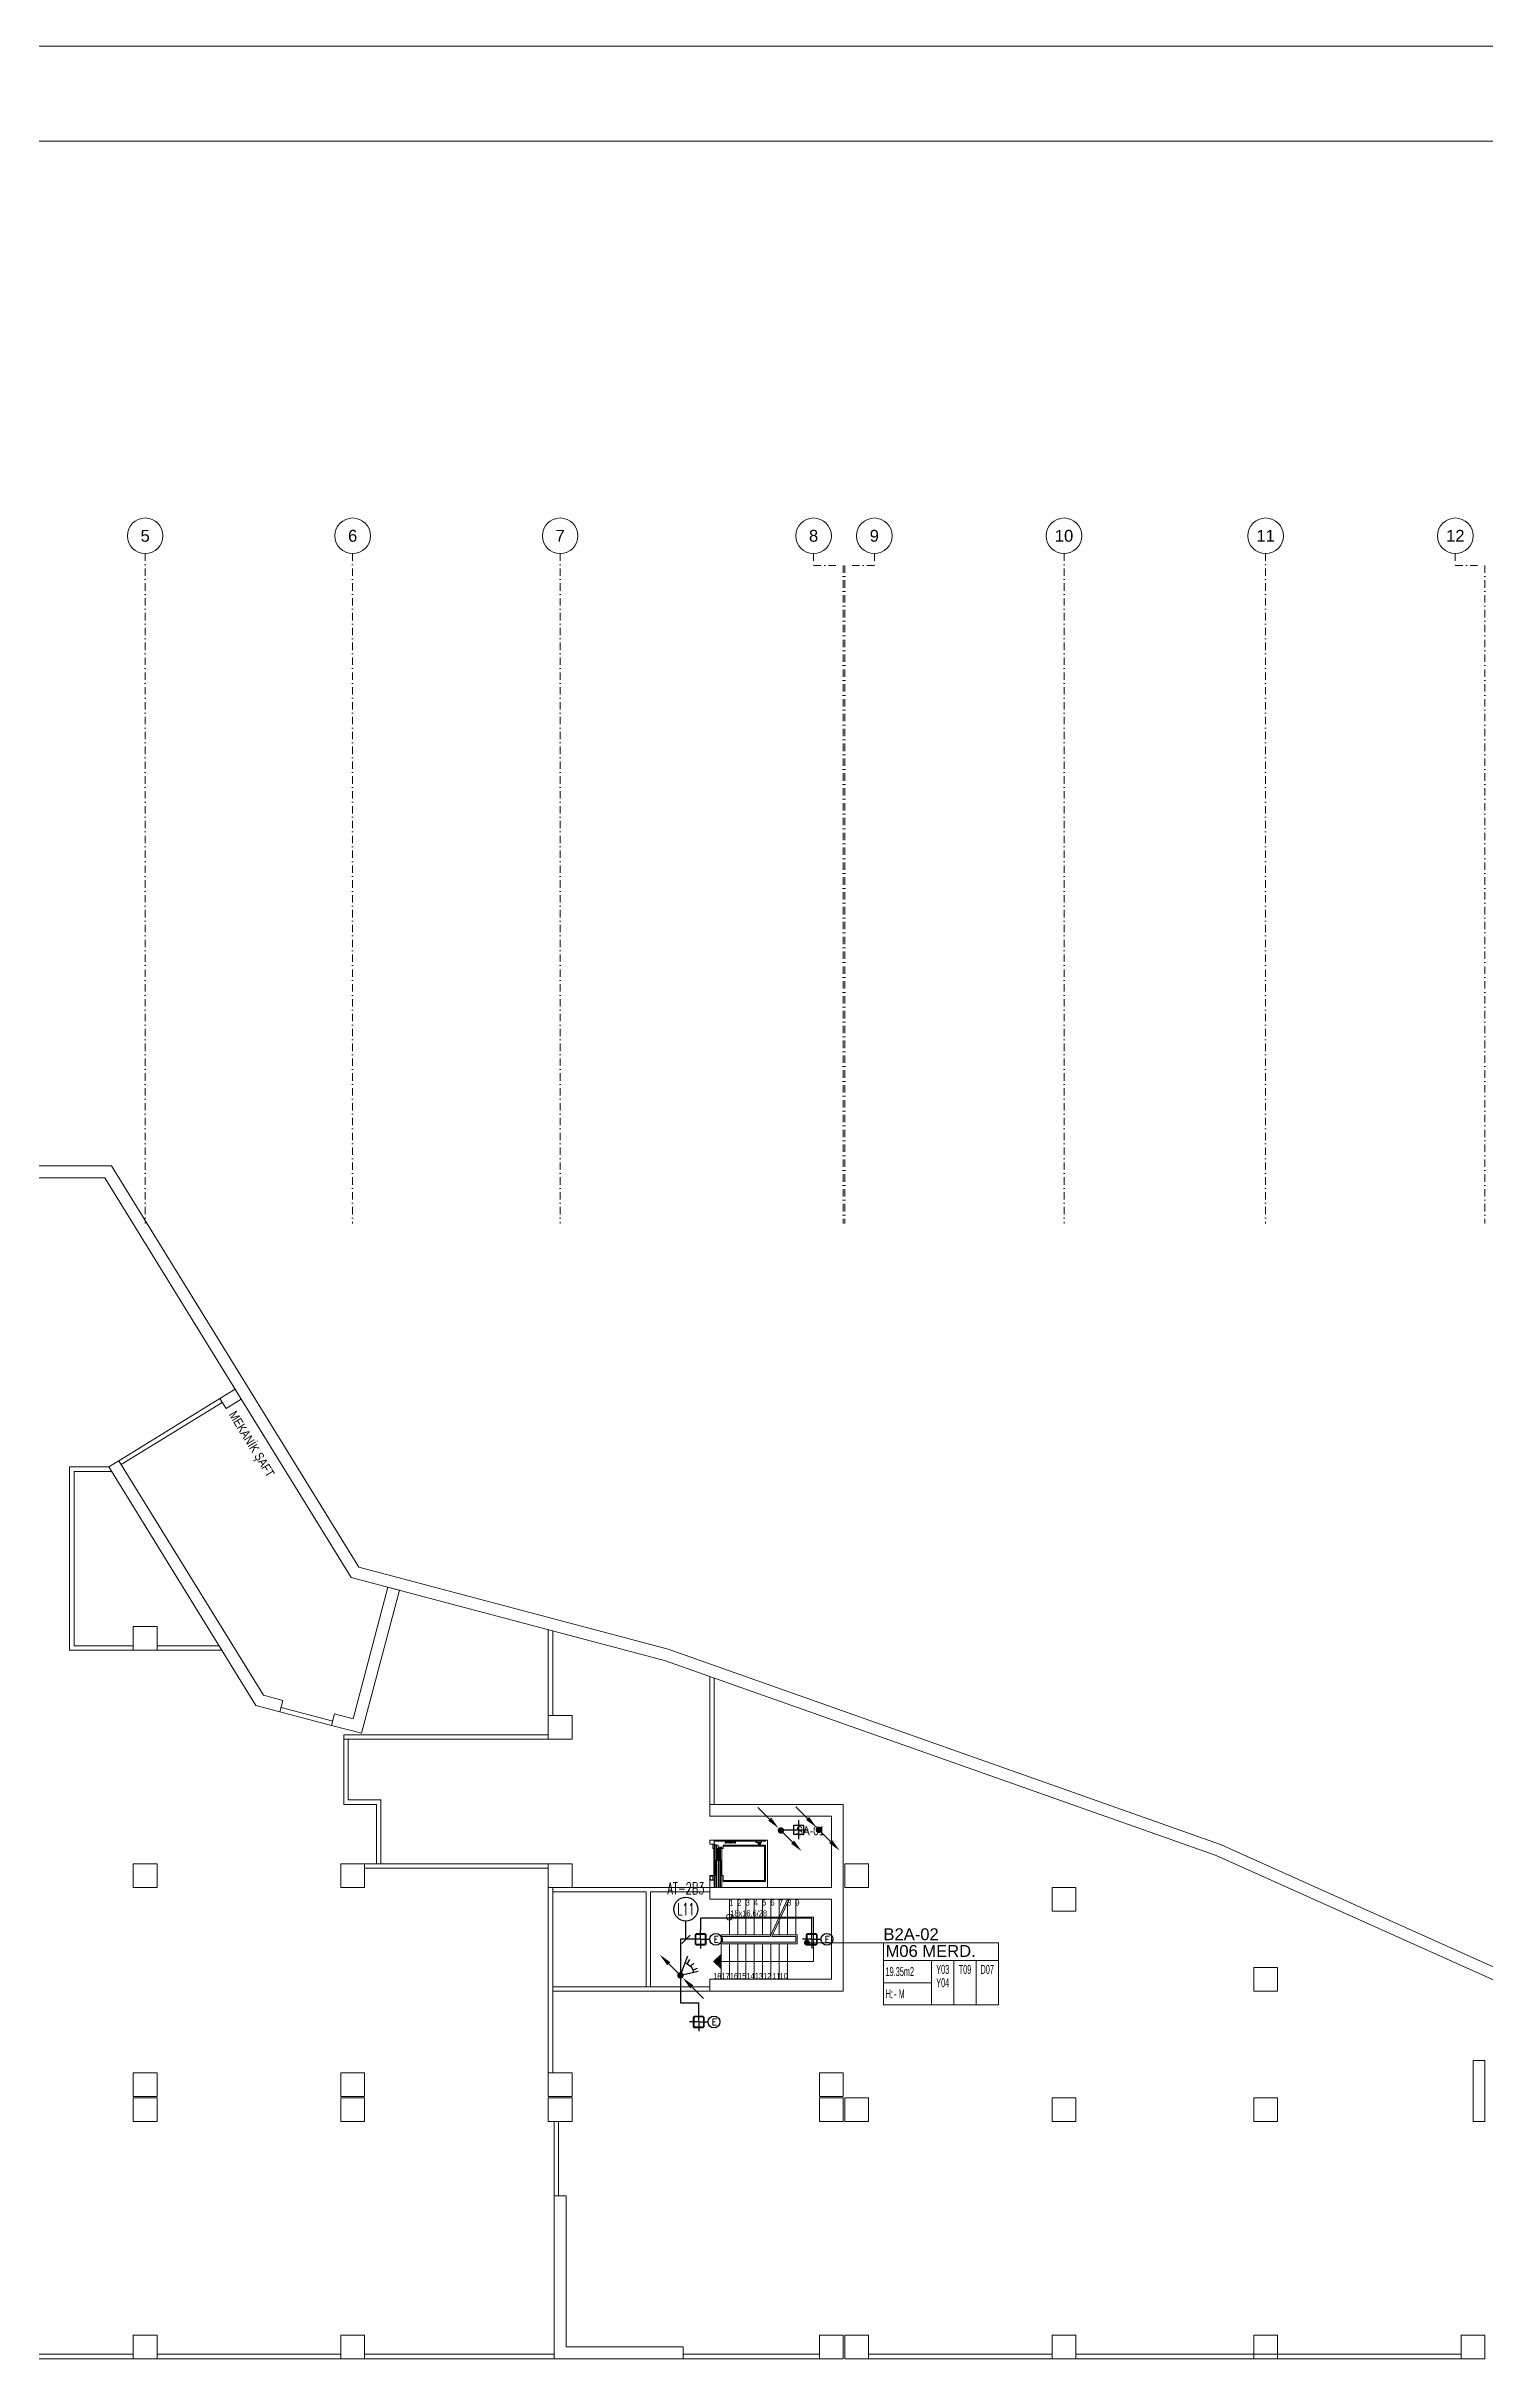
# Model space of a CAD drawing. Header units: metres. Extents: x -13316 to 152404, y -3899 to 30226.
# Drawn here: x 30986 to 35842, y 5110 to 12921 of the extents above; entities that cross this region are included whole.
import ezdxf
from ezdxf.enums import TextEntityAlignment as Align

# ---------------------------------------------------------------- set-up
doc = ezdxf.new("R2010")
doc.units = ezdxf.units.M
doc.header["$LTSCALE"] = 100
doc.header["$MEASUREMENT"] = 0
doc.linetypes.add('DASHDOT2', pattern=[0.5, 0.25, -0.125, 0, -0.125])
doc.layers.get('0').update_dxf_attribs({"color": 9, "lineweight": 9})
for name, color, linetype, lineweight in [('00', 9, 'Continuous', 9), ('01', 9, 'Continuous', 9), ('06D', 9, 'Continuous', 9), ('19', 9, 'Continuous', 9), ('21', 9, 'Continuous', 9), ('21_mahal200', 9, 'Continuous', 9), ('24', 9, 'DASHDOT2', 9), ('40', 9, 'Continuous', 9), ('40A', 9, 'Continuous', 9), ('E-1x58W ETANŞ FLUORESAN ARMATÜR (DİKEY MONTAJ)', 7, 'Continuous', 30), ('E-2x18(W) PL DOWNLIGHT ARMATÜR (SIVAÜSTÜ)', 7, 'Continuous', 30), ('E-ACİL AYDINLATMA KİTİ', 7, 'Continuous', 30), ('E-AŞAĞIDAN GELİP YUKARIYA GİDEN HAT', 7, 'Continuous', 30), ('E-DUVARA MONTE PIR (HAREKET SENSÖRÜ)', 7, 'Continuous', 30), ('E-KABLO', 7, 'Continuous', 30), ('E-LINYE', 7, 'Continuous', 30)]:
    doc.layers.add(name, color=color, linetype=linetype, lineweight=lineweight)
doc.styles.add('Arial', font='arial.ttf', dxfattribs={"height": 2.5})
doc.styles.add('E-YAZI', font='txttw.shx')
doc.styles.add('MuuM_TEXT-STANDART', font='ARIALN.TTF')
doc.dimstyles.new('MuuM_DIM200', dxfattribs={"dimscale": 20, "dimtxt": 2, "dimasz": 1, "dimexe": 1, "dimexo": 1, "dimgap": 1, "dimtad": 1, "dimdec": 1, "dimrnd": 0.5, "dimdsep": 46, "dimtxsty": 'MuuM_TEXT-STANDART', "dimblk": 'ARCHTICK', "dimcen": 0, "dimdle": 0.15, "dimclrd": 256, "dimclre": 256, "dimclrt": 256, "dimadec": 0, "dimazin": 0, "dimtfac": 5, "dimtdec": 1, "dimtix": 1, "dimtmove": 2, "dimatfit": 3, "dimldrblk": 'DOT', "dimfxl": 3, "dimfxlon": 1, "dimtolj": 1, "dimlwd": -1, "dimlwe": -1, "dimarcsym": 0})

# ---------------------------------------------------------------- blocks, each defined once
blk = doc.blocks.new('0_aks')
at = {"linetype": 'Continuous'}
blk.add_circle((0, 0), 3, dxfattribs=at)
at = {"style": 'Arial'}
blk.add_attdef('AKS', text='', height=2, dxfattribs=at).set_placement((0, 0), align=Align.MIDDLE_CENTER)
blk = doc.blocks.new('p-akslar_yeni')
at = {"layer": '24'}
for points in [[(9415, 2315.1), (9415, 55)], [(10115, 2315.1), (10115, 55)], [(10815, 2315.1), (10815, 55)], [(11670, 2315.1), (11670, 2275.1), (11770, 2275.1), (11770, 55)], [(11875, 2315.1), (11875, 2275.1), (11775, 2275.1), (11775, 55)], [(12515, 2315.1), (12515, 2315.1), (12515, 55)], [(13195, 2315.1), (13195, 55)], [(13835, 2315.1), (13835, 2275.1), (13935, 2275.1), (13935, 55)]]:
    blk.add_lwpolyline(points, dxfattribs=at)
at = {"layer": '21', "xscale": 20, "yscale": 20, "zscale": 20}
for p, values in [((9415, 2375.1), {'AKS': '5'}), ((10115, 2375.1), {'AKS': '6'}), ((10815, 2375.1), {'AKS': '7'}), ((11670, 2375.1), {'AKS': '8'}), ((11875, 2375.1), {'AKS': '9'}), ((12515, 2375.1), {'AKS': '10'}), ((13195, 2375.1), {'AKS': '11'}), ((13835, 2375.1), {'AKS': '12'})]:
    blk.add_blockref('0_aks', p, dxfattribs=at).add_auto_attribs(values)
blk = doc.blocks.new('100_AŞAĞIDAN GELİP YUKARIYA GİDEN HAT')
at = {"layer": 'E-AŞAĞIDAN GELİP YUKARIYA GİDEN HAT', "color": 3, "linetype": 'Continuous'}
for p, q in [((2.47, 2.47), (0, 0)), ((-2.39, -2.38), (-4.86, -4.85))]:
    blk.add_line(p, q, dxfattribs=at)
at = {"layer": 'E-AŞAĞIDAN GELİP YUKARIYA GİDEN HAT', "color": 4, "linetype": 'Continuous', "const_width": 0.675}
blk.add_lwpolyline([(0.34, 0, 1), (-0.34, 0, 1)], format="xyb", close=True, dxfattribs=at)
at = {"layer": 'E-AŞAĞIDAN GELİP YUKARIYA GİDEN HAT', "color": 3, "linetype": 'Continuous'}
for points in [[(2.15, 2.79), (2.79, 2.15), (4.38, 4.38)], [(-2.71, -2.06), (-2.07, -2.7), (-0.48, -0.47)]]:
    blk.add_solid(points, dxfattribs=at)
blk = doc.blocks.new('100_1x58W ETANŞ FLUORESAN ARMATÜR (DİKEY MONTAJ)')
at = {"layer": 'E-1x58W ETANŞ FLUORESAN ARMATÜR (DİKEY MONTAJ)', "color": 4}
for points in [[(-2, 0), (2, 0)], [(-1, -1), (1, -1), (1, 1), (-1, 1), (-1, -1)], [(0, 2), (0, 2), (0, -2)]]:
    blk.add_lwpolyline(points, dxfattribs=at)
blk = doc.blocks.new('100_DUVARA MONTE PIR (HAREKET SENSÖRÜ)')
at = {"layer": 'E-DUVARA MONTE PIR (HAREKET SENSÖRÜ)', "color": 4}
for p, q in [((2.72, 0.89), (0, 0)), ((0, 0), (2.23, -1.79)), ((3.64, 1.19), (2.72, 0.89)), ((3.8, 0.53), (2.83, 0.39)), ((2.23, -1.79), (3.45, -2.76)), ((3.31, -1.94), (2.47, -1.44)), ((3.75, -0.8), (2.8, -0.59))]:
    blk.add_line(p, q, dxfattribs=at)
blk.add_arc((0, 0), 2.86, 321.3229, 18.1202, dxfattribs=at)
blk = doc.blocks.new('100_2x18(W) PL DOWNLIGHT ARMATÜR (SIVAÜSTÜ)')
at = {"layer": 'E-2x18(W) PL DOWNLIGHT ARMATÜR (SIVAÜSTÜ)', "color": 4, "ltscale": 0.4}
for q in [(-25, 0), (-25, 0), (0, 25), (0, 25), (0, -25), (25, 0), (0, -25), (25, 0)]:
    blk.add_line((0, 0), q, dxfattribs=at)
at = {"layer": 'E-2x18(W) PL DOWNLIGHT ARMATÜR (SIVAÜSTÜ)', "color": 4}
for p, q in [((-12, 15), (-15, 12)), ((-15, 12), (-15, -12)), ((-11.4, 13.5), (-13.5, 11.4)), ((-13.5, 11.4), (-13.5, -11.4)), ((12, 15), (-12, 15)), ((11.4, 13.5), (-11.4, 13.5)), ((13.5, 11.4), (11.4, 13.5)), ((15, 12), (12, 15)), ((13.5, -11.4), (13.5, 11.4)), ((15, -12), (15, 12)), ((-15, -12), (-12, -15)), ((-13.5, -11.4), (-11.4, -13.5)), ((-12, -15), (12, -15)), ((-11.4, -13.5), (11.4, -13.5)), ((11.4, -13.5), (13.5, -11.4)), ((12, -15), (15, -12))]:
    blk.add_line(p, q, dxfattribs=at)
blk = doc.blocks.new('100_ACİL AYDINLATMA KİTİ')
at = {"layer": 'E-ACİL AYDINLATMA KİTİ', "color": 3}
blk.add_circle((0, 0), 1.25, dxfattribs=at)
at = {"layer": 'E-ACİL AYDINLATMA KİTİ', "color": 3, "style": 'E-YAZI'}
blk.add_text('E', height=1.34, dxfattribs=at).set_placement((-0.45, -0.69))
blk = doc.blocks.new('p-kolon_80x80')
blk.add_lwpolyline([(-40, -40), (40, -40), (40, 40), (-40, 40)], close=True)
blk = doc.blocks.new('2.Bod.Ara.Sitatik Elk.')
at = {"layer": '01'}
for points in [[(9032, -3217.5), (6612.7, -2131.8), (4752.4, -1474.9), (3694.6, -1194.2), (2863.6, 154.4), (1981.2, 154.4)], [(1968.9, 194.4), (2885.9, 194.4), (3720.3, -1159.7), (4764.2, -1436.6), (6627.6, -2094.7), (9049.1, -3181.3)], [(3252.2, -590.6), (3303.3, -559.2), (3324.2, -593.2), (3273.2, -624.7), (3252.2, -590.6)], [(3454.7, -1647.6), (3373.6, -1626.4), (2877.6, -821.5), (2911.6, -800.5), (2911.6, -800.5), (3399.2, -1591.8), (3464.9, -1609)], [(3639.1, -1654.5), (3701.4, -1670.8), (3819, -1227.3), (3857.7, -1237.5), (3729.8, -1719.6), (3628.8, -1693.2)], [(3454.7, -1647.6), (3464.9, -1609)], [(3628.8, -1693.2), (3639.1, -1654.5)]]:
    blk.add_lwpolyline(points, dxfattribs=at)
for points in [[(4905, -1960), (5355, -1960), (5355, -2240), (5355, -2240), (5355, -2590), (4905, -2590), (4905, -2550), (5315, -2550), (5315, -2280), (4905, -2280), (4905, -2240), (5315, -2240), (5315, -2000), (4905, -2000), (4905, -1960)], [(7520, -3030), (7480, -3030), (7480, -2824), (7520, -2824)], [(4815, -3790), (4420, -3790), (4420, -3280), (4380, -3280), (4380, -3830), (4815, -3830)]]:
    blk.add_lwpolyline(points, close=True, dxfattribs=at)
for p in [(3000, -1400), (4400, -1700), (3000, -2200), (3700, -2200), (4400, -2200), (5400, -2200), (6100, -2280), (6780, -2550), (3000, -2905), (3700, -2905), (4400, -2905), (5315, -2905), (3000, -2990), (3700, -2990), (4400, -2990), (5315, -2990), (5400, -2990), (6100, -2990), (6780, -2990), (3000, -3790), (3700, -3790), (5315, -3790), (5400, -3790), (6100, -3790), (6780, -3790), (7480, -3790)]:
    blk.add_blockref('p-kolon_80x80', p, dxfattribs=at)
blk = doc.blocks.new('Elevator_1')
for p, q in [((-730, 1740), (-730, 305)), ((500, 1740), (-730, 1740)), ((-695, 1705), (-695, 305)), ((465, 1705), (-695, 1705)), ((465, 305), (465, 1705)), ((500, 305), (500, 1740)), ((-730, 305), (-610, 305)), ((-610, 305), (-610, 170)), ((500, 305), (300, 305)), ((300, 305), (300, 270)), ((300, 0), (-610, 0))]:
    blk.add_line(p, q)
for points in [[(-610, 40), (-610, -35), (-760, -35), (-760, 40)], [(700, 90), (700, 140), (-730, 140), (-730, 90)], [(700, 40), (700, 90), (-730, 90), (-730, 40)], [(700, 220), (700, 270), (-655, 270), (-655, 220)], [(700, 170), (700, 220), (-655, 220), (-655, 170)], [(-210, 170), (-210, 215), (-610, 215), (-610, 170)], [(-210, 95), (-210, 140), (-610, 140), (-610, 95)], [(300, 220), (300, 265), (-210, 265), (-210, 220)], [(300, 45), (300, 90), (-210, 90), (-210, 45)], [(300, 40), (300, -35), (450, -35), (450, 40)]]:
    blk.add_lwpolyline(points, close=True)
for points in [[(-610, 200), (-210, 200)], [(-610, 185), (-210, 185)], [(-610, 125), (-210, 125)], [(-610, 110), (-210, 110)], [(-210, 250), (300, 250)], [(-210, 235), (300, 235)], [(-210, 75), (300, 75)], [(-210, 60), (300, 60)]]:
    blk.add_lwpolyline(points)
blk = doc.blocks.new('p-asansör_kone')
for p, q in [((190, 143.7), (190, 144.8)), ((190, 143.7), (190, 133.7)), ((190, 132.4), (190, 133.7)), ((190, 132.2), (190, 132.4)), ((190.1, 132.2), (190, 132.2)), ((190.1, 132), (190, 132)), ((190, 132), (190, 130.2)), ((190, 131.7), (190, 131.6)), ((190.1, 143.7), (190.1, 144.8)), ((190.1, 143.7), (190.1, 133.7)), ((190.1, 133.9), (190.3, 133.9)), ((190.1, 132.4), (190.1, 133.7)), ((190.2, 132.1), (190.1, 132.2)), ((190.1, 132), (190.1, 130.2)), ((190.1, 131.9), (190.2, 131.9)), ((190.2, 131.4), (190.1, 131.4)), ((190.2, 145), (198.9, 145)), ((190.2, 144.8), (198.9, 144.8)), ((190.3, 132.2), (190.2, 132.3)), ((190.2, 130.4), (190.2, 132.1)), ((190.2, 132), (190.2, 132)), ((190.2, 132), (190.2, 130.2)), ((190.2, 131.9), (190.2, 131.4)), ((190.2, 130.4), (190.3, 130.4)), ((190.2, 130.1), (190.5, 130.1)), ((190.2, 130), (190.5, 130)), ((190.3, 133.9), (190.3, 132.6)), ((190.3, 132.1), (190.3, 130.4)), ((190.3, 132), (190.4, 132)), ((190.3, 130.4), (190.3, 130.2)), ((190.4, 144.5), (190.6, 144.7)), ((190.4, 144.5), (190.4, 130.5)), ((190.4, 132.5), (190.4, 132.5)), ((190.4, 132.4), (190.4, 132.4)), ((190.5, 130.4), (190.4, 130.5)), ((190.5, 131.5), (199.4, 131.5)), ((190.5, 130.2), (190.5, 131.5)), ((190.5, 130), (190.5, 130.2)), ((190.5, 130.1), (190.5, 130.2)), ((200.7, 130.2), (190.5, 130.2)), ((190.5, 130.1), (190.5, 130)), ((190.5, 130.1), (190.5, 130.1)), ((200.8, 130), (190.5, 130)), ((190.5, 130), (190.5, 130)), ((198.5, 144.7), (190.6, 144.7)), ((198.5, 144.7), (198.9, 144.4)), ((198.9, 144.8), (198.9, 143)), ((198.9, 144.4), (198.9, 142.8)), ((198.9, 143), (199.1, 143)), ((198.9, 143), (198.9, 142.9)), ((198.9, 142.9), (199.1, 142.9)), ((198.9, 142.8), (199.3, 142.8)), ((199.1, 144.8), (199.1, 143)), ((199.1, 144.6), (199.1, 143.1)), ((199.2, 143.1), (199.1, 143.1)), ((199.1, 142.9), (199.1, 143.1)), ((199.1, 143), (199.1, 142.9)), ((199.2, 144.6), (199.2, 143.1)), ((199.2, 142.8), (199.3, 142.8)), ((200.8, 144.8), (199.3, 144.8)), ((200.8, 144.7), (199.3, 144.7)), ((199.3, 144.7), (199.3, 144.7)), ((199.3, 144.7), (199.3, 144.6)), ((199.3, 144.7), (199.3, 144.7)), ((199.3, 144.7), (200.8, 144.7)), ((199.3, 144.6), (200.8, 144.6)), ((199.3, 143.8), (199.3, 144.6)), ((199.3, 144.3), (199.5, 144.5)), ((199.3, 142.8), (199.3, 144.3)), ((199.3, 144.1), (199.3, 144.3)), ((199.3, 144.1), (199.3, 144.3)), ((199.3, 143.8), (199.3, 143.8)), ((199.4, 144.6), (199.4, 144.3)), ((199.4, 131.5), (200.7, 130.2)), ((200.4, 144.5), (199.5, 144.5)), ((199.5, 143.9), (200.8, 143.9)), ((199.5, 131.6), (199.5, 143.9)), ((200.8, 130.3), (199.5, 131.6)), ((200.4, 144.5), (200.6, 144.3)), ((200.5, 144.4), (200.5, 144.4)), ((200.8, 144.4), (200.6, 144.4)), ((200.6, 143.9), (200.6, 144.3)), ((200.8, 144.7), (200.8, 144.7)), ((200.8, 144.6), (200.8, 144.7)), ((200.8, 144.7), (200.8, 144.7)), ((200.9, 144.6), (200.8, 144.6)), ((200.8, 144.6), (200.8, 143.9)), ((200.8, 143.9), (201, 143.9)), ((200.8, 130.3), (200.8, 143.9)), ((200.9, 143.9), (200.9, 144.6)), ((200.9, 144.6), (200.9, 144.6)), ((200.9, 144.6), (200.9, 144.6)), ((200.9, 144.6), (200.9, 143.9)), ((200.9, 144.6), (200.9, 144.6)), ((200.9, 143.9), (201, 143.9)), ((200.9, 143.9), (200.9, 143.9)), ((200.9, 130.2), (200.9, 130.2)), ((200.9, 130.2), (200.9, 130.2)), ((201, 143.9), (201, 144.6)), ((201, 143.9), (201, 130.2)), ((201, 143.9), (201, 143.9)), ((201.5, 143.3), (201.5, 144.2)), ((201.5, 142.5), (201.5, 143.3)), ((13, 14), (185.5, 14)), ((13, 10), (13, 14)), ((185.5, 10.5), (13, 10.5)), ((185.5, 10), (13, 10)), ((31.9, 19.7), (29.5, 19.7)), ((32.1, 20.3), (30, 21.5)), ((32.5, 20.7), (31.3, 22.9)), ((33.2, 20.9), (33.2, 23.4)), ((33.8, 20.7), (35, 22.9)), ((34.2, 20.3), (36.3, 21.5)), ((34.4, 19.7), (36.8, 19.7)), ((114, 14), (114, 20.8)), ((114, 20.8), (116.5, 20.8)), ((116.5, 14), (114, 14)), ((116.5, 14), (116.5, 20.8)), ((116.5, 19.3), (146.5, 19.3)), ((116.5, 16.8), (146.5, 16.8)), ((129, 20.8), (128.5, 18)), ((129, 20.8), (134, 20.8)), ((134, 20.8), (134.5, 18)), ((146.5, 14), (146.5, 20.8)), ((146.5, 20.8), (149, 20.8)), ((149, 14), (146.5, 14)), ((149, 14), (149, 20.8)), ((185.5, 10), (185.5, 14))]:
    blk.add_line(p, q)
at = {"flags": 128}
for points in [[(190, 131.7), (190, 131.7), (190, 131.7)], [(190, 131.6), (190, 131.6), (190, 131.6)]]:
    blk.add_lwpolyline(points, dxfattribs=at)
blk.add_lwpolyline([(45.4, 14), (26.4, 14), (26.4, 18), (45.4, 18)], close=True)
blk.add_lwpolyline([(27.8, 18), (27.8, 19.7, -1), (38.5, 19.7), (38.5, 18)], format="xyb")
blk.add_lwpolyline([(134.5, 18), (128.5, 18), (128.5, 14), (134.5, 14), (134.5, 18)])
for centre, radius in [((191.7, 131.1), 0.289), ((191.7, 131.1), 0.287), ((191.7, 131.1), 0.06), ((191.7, 131.1), 0.06), ((196.8, 131.1), 0.289), ((196.8, 131.1), 0.287), ((196.8, 131.1), 0.06), ((196.8, 131.1), 0.06), ((199.8, 143.1), 0.289), ((199.8, 143.1), 0.287), ((199.8, 134.2), 0.289), ((199.8, 134.2), 0.287), ((199.8, 143.1), 0.06), ((199.8, 134.2), 0.06), ((199.8, 134.2), 0.06), ((42.7, 16), 1)]:
    blk.add_circle(centre, radius)
for centre, radius, start, end in [((190.2, 144.8), 0.23, 90, 180), ((190.2, 132.4), 0.23, 180, 225), ((190.2, 130.2), 0.18, 180, 270), ((190.2, 144.8), 0.08, 90, 180), ((190.4, 132.6), 0.23, 180, 270), ((190.2, 132.4), 0.08, 180, 225), ((190.2, 130.2), 0.08, 180.00001, 270), ((190.1, 132.1), 0.08, 0, 45), ((190.2, 131.9), 0.01, 0, 130.07843), ((190.2, 131.4), 0.01, 229.92157, 0), ((190.4, 130.2), 0.18, 180, 204.8792), ((190.4, 132.6), 0.08, 180, 270), ((190.1, 132.1), 0.23, 0, 45), ((190.8, 130.7), 0.45, 207.26602, 243.61218), ((190.8, 130.7), 0.463, 210.1327, 244.37796), ((190.8, 130.7), 0.445, 205.97436, 243.2887), ((190.4, 130.2), 0.08, 180, 270), ((198.9, 144.8), 0.23, 0, 90), ((198.9, 144.8), 0.08, 0, 90), ((199.3, 144.6), 0.18, 90, 180), ((199.2, 142.9), 0.08, 180, 269.99999), ((199.3, 144.6), 0.08, 90, 179.99999), ((199.5, 144.6), 0.18, 153.61219, 180), ((200.8, 144.6), 0.18, 360, 90), ((200.8, 144.6), 0.08, 360, 89.99999), ((200.8, 144.6), 0.08, 360, 90), ((200.8, 130.2), 0.08, 270, 0), ((200.8, 130.2), 0.18, 270, 360)]:
    blk.add_arc(centre, radius, start, end)
for points in [[(200.5, 144.4), (200.5, 144.4)], [(200.6, 144.4), (200.6, 144.3)], [(200.8, 130.1), (200.8, 130)], [(200.9, 130.2), (201, 130.2)], [(201, 144.4), (201.5, 144.2)], [(201.5, 142.5), (201, 142.2)]]:
    blk.add_open_spline(points, degree=1)
for points, knots in [([(200.6, 144.4), (200.6, 144.4), (200.6, 144.4), (200.6, 144.4), (200.6, 144.4)], [0, 0, 0, 0, 0.4615595, 1, 1, 1, 1]), ([(200.7, 130.2), (200.7, 130.2), (200.8, 130.1), (200.8, 130.1), (200.8, 130), (200.8, 130), (200.8, 130), (200.8, 130)], [0, 0, 0, 0, 0.223157, 0.446333, 0.669499, 0.892686, 1, 1, 1, 1]), ([(200.7, 130.2), (200.7, 130.2), (200.8, 130.1), (200.8, 130.1), (200.8, 130.1), (200.8, 130.1), (200.8, 130.1)], [0, 0, 0, 0, 0.274296, 0.529262, 0.784168, 1, 1, 1, 1]), ([(201, 130.2), (201, 130.2), (201, 130.2), (201, 130.2), (200.9, 130.2), (200.9, 130.2), (200.8, 130.3), (200.8, 130.3)], [0, 0, 0, 0, 0.223155, 0.446328, 0.669505, 0.892689, 1, 1, 1, 1]), ([(200.9, 130.2), (200.9, 130.2), (200.9, 130.2), (200.9, 130.2), (200.8, 130.2), (200.8, 130.3), (200.8, 130.3)], [0, 0, 0, 0, 0.274288, 0.529249, 0.784172, 1, 1, 1, 1]), ([(200.9, 130.2), (200.9, 130.2), (200.9, 130.2), (200.8, 130.2), (200.8, 130.3), (200.8, 130.3)], [0, 0, 0, 0, 0.281851, 0.670746, 1, 1, 1, 1])]:
    blk.add_open_spline(points, degree=3, knots=knots)
at = {"xscale": 0.1, "yscale": 0.1, "zscale": 0.1, "rotation": 90}
blk.add_blockref('Elevator_1', (186.5, 100), dxfattribs=at)
blk = doc.blocks.new('p-asansöryük')
at = {"layer": '00'}
for points in [[(-326, -220), (-340, -220), (-340, -205), (-326, -205)], [(-180, -220), (-205, -220), (-205, -205), (-180, -205)]]:
    blk.add_lwpolyline(points, close=True, dxfattribs=at)
at = {"layer": '40'}
blk.add_lwpolyline([(-180, -25), (-180, -205), (-340, -205), (-340, -25)], close=True, dxfattribs=at)
at = {"layer": '21', "rotation": 270}
blk.add_blockref('p-asansör_kone', (-350, -19.5), dxfattribs=at)
blk = doc.blocks.new('p-M01-M02_merdiven-1050')
at = {"layer": '19'}
h = blk.add_hatch(color=256, dxfattribs=at)
h.dxf.hatch_style = 1
h.paths.add_polyline_path([(84, -372), (36, -372), (60, -396)])
h = blk.add_hatch(color=256, dxfattribs=at)
h.dxf.hatch_style = 1
edge = h.paths.add_edge_path()
edge.add_arc((210, -344), 10, 270, 630)
at = {"layer": '19', "linetype": 'Continuous'}
for points in [[(210, -344), (210, -120), (210, -60), (60, -60), (60, -372)], [(0, -148), (120, -148)], [(145, -200.7), (145, -120), (125, -120), (125, -120), (125, -367), (140, -367), (140, -372), (120, -372), (120, -367), (120, -115), (120, -115), (150, -115), (150, -198.4)], [(145, -200.7), (270, -142.4)], [(145, -206.3), (270, -148)], [(150, -120), (270, -120)], [(150, -148), (258, -148)], [(0, -176), (120, -176)], [(0, -204), (120, -204)], [(0, -232), (120, -232)], [(150, -176), (198, -176)], [(150, -204), (270, -204)], [(150, -232), (270, -232)], [(210, -176), (270, -176)], [(0, -260), (120, -260)], [(0, -288), (120, -288)], [(150, -260), (270, -260)], [(150, -288), (270, -288)], [(0, -316), (120, -316)], [(0, -344), (120, -344)], [(0, -372), (120, -372)], [(150, -316), (270, -316)], [(150, -344), (270, -344)]]:
    blk.add_lwpolyline(points, dxfattribs=at)
at = {"layer": '19'}
for points in [[(145, -206.3), (270, -148)], [(150, -204), (150, -372), (150, -372), (145, -372), (145, -372), (145, -206.3)]]:
    blk.add_lwpolyline(points, dxfattribs=at)
blk.add_lwpolyline([(84, -372), (36, -372), (60, -396)], close=True, dxfattribs=at)
blk.add_circle((210, -344), 10, dxfattribs=at)
blk = doc.blocks.new('_ArchTick')
at = {"color": 0, "linetype": 'ByBlock', "const_width": 0.15}
blk.add_lwpolyline([(-0.5, -0.5), (0.5, 0.5)], dxfattribs=at)
blk = doc.blocks.new('_Dot')
at = {"color": 0, "linetype": 'ByBlock', "lineweight": -2}
blk.add_line((-0.5, 0), (-1, 0), dxfattribs=at)
at = {"color": 0, "linetype": 'ByBlock', "const_width": 0.5}
blk.add_lwpolyline([(-0.25, 0, 1), (0.25, 0, 1)], format="xyb", close=True, dxfattribs=at)
blk = doc.blocks.new('0_roomno2')
blk.add_lwpolyline([(19.38, -10.5), (0, -10.5), (0, 0), (19.38, 0)], close=True)
for points in [[(0, -3), (19.38, -3)], [(8.12, -3), (8.12, -10.5)], [(11.88, -3), (11.88, -10.5)], [(15.62, -3), (15.62, -10.5)], [(0, -6.75), (8.12, -6.75)]]:
    blk.add_lwpolyline(points)
at = {"style": 'MuuM_TEXT-STANDART', "width": 0.6}
blk.add_text('H:', height=1.5, dxfattribs=at).set_placement((0.35, -8.61), align=Align.MIDDLE_LEFT)
at = {"style": 'Arial'}
blk.add_attdef('ODANO', (0, 1.17), '', height=2, dxfattribs=at)
blk.add_attdef('MEKANADI', text='', height=2, dxfattribs=at).set_placement((0.35, -3), align=Align.BOTTOM_LEFT)
at = {"style": 'MuuM_TEXT-STANDART', "width": 0.6}
for tag, p in [('YER01', (10, -4.5)), ('TAVAN01', (13.75, -4.5)), ('DUVAR01', (17.5, -4.5)), ('YER02', (10, -6.75)), ('TAVAN02', (13.75, -6.75)), ('DUVAR02', (17.5, -6.75)), ('YER03', (10, -9)), ('TAVAN03', (13.75, -9)), ('DUVAR03', (17.5, -9))]:
    blk.add_attdef(tag, text='', height=1.5, dxfattribs=at).set_placement(p, align=Align.MIDDLE_CENTER)
for tag, p in [('M2', (0.35, -4.88)), ('TEMIZTAVANYUKSEKLIGI', (1.8, -8.61))]:
    blk.add_attdef(tag, text='', height=1.5, dxfattribs=at).set_placement(p, align=Align.MIDDLE_LEFT)
blk = doc.blocks.new('2.Bod.Ara.Mimari Elk.')
at = {"layer": '00'}
for points in [[(3252.2, -590.6), (2911.6, -800.5)], [(3260, -603.4), (2919.5, -813.2)], [(3632.6, -1678.7), (3458.5, -1633.1)], [(3628.8, -1693.2), (3454.7, -1647.6)], [(4360, -1740), (3670, -1740), (3670, -1725), (4360, -1725)], [(3795, -1945), (3685, -1945), (3685, -1740), (3670, -1740), (3670, -1960), (3780, -1960), (3780, -2160), (3795, -2160), (3795, -1945)], [(4705, -2575), (4690, -2575), (4690, -2255), (4375, -2255), (4375, -2240), (4690, -2240), (4905, -2240), (4905, -2255), (4705, -2255), (4705, -2575)], [(4375, -2575), (4905, -2575), (4905, -2590), (4375, -2590)]]:
    blk.add_lwpolyline(points, dxfattribs=at)
for points in [[(2877.6, -821.5), (2745, -821.5), (2745, -1440), (2960, -1440), (2959.9, -1425), (2760, -1425), (2760, -836.5), (2886.8, -836.5)], [(4375, -1660), (4375, -1374.7), (4360, -1370.8), (4360, -1660)], [(3258.7, -1440), (3040, -1440), (3040, -1425), (3249.5, -1425)], [(4905, -1960), (4905, -1528.8), (4920, -1534.1), (4920, -1960), (4905, -1960)], [(4360, -2160), (3740, -2160), (3740, -2175), (4360, -2175)], [(4375, -2240), (4375, -2865), (4360, -2865), (4360, -2240)], [(4380, -3280), (4380, -3030), (4395, -3030), (4395, -3280)], [(2960, -3830), (2340, -3830), (2340, -3815), (2960, -3815)], [(3040, -3830), (3660, -3830), (3660, -3815), (3040, -3815)], [(4380, -3830), (3740, -3830), (3740, -3815), (4380, -3815)], [(4815, -3815), (5275, -3815), (5275, -3830), (4815, -3830)], [(6060, -3830), (5440, -3830), (5440, -3815), (6060, -3815)], [(7440, -3830), (6140, -3830), (6140, -3815), (7440, -3815)]]:
    blk.add_lwpolyline(points, close=True, dxfattribs=at)
at = {"rotation": 270}
blk.add_blockref('p-asansöryük', (5125, -2420), dxfattribs=at)
at = {"xscale": -1, "rotation": 270}
blk.add_blockref('p-M01-M02_merdiven-1050', (5315, -2550), dxfattribs=at)
at = {"layer": '01'}
blk.add_blockref('p-kolon_80x80', (6780, -2550), dxfattribs=at)
at = {"layer": '21_mahal200'}
ref = blk.add_blockref('0_roomno2', (5490.8, -2426.5), dxfattribs=dict(at, xscale=20, yscale=20, zscale=20))
ref.add_attrib('ODANO', 'B2A-02', (5490.8, -2417.9), dxfattribs={"layer": '0', "height": 40, "style": 'Arial'})
ref.add_attrib('MEKANADI', 'M06 MERD.', dxfattribs={"layer": '0', "height": 40, "style": 'Arial'}).set_placement((5497.8, -2486.5), align=Align.BOTTOM_LEFT)
ref.add_attrib('M2', '19.35m2', dxfattribs={"layer": '0', "height": 30, "style": 'MuuM_TEXT-STANDART', "width": 0.6}).set_placement((5497.8, -2524), align=Align.MIDDLE_LEFT)
ref.add_attrib('TEMIZTAVANYUKSEKLIGI', '- M', dxfattribs={"layer": '0', "height": 30, "style": 'MuuM_TEXT-STANDART', "width": 0.6}).set_placement((5526.8, -2598.7), align=Align.MIDDLE_LEFT)
ref.add_attrib('YER01', 'Y03', dxfattribs={"layer": '0', "height": 30, "style": 'MuuM_TEXT-STANDART', "width": 0.6}).set_placement((5690.8, -2516.5), align=Align.MIDDLE_CENTER)
ref.add_attrib('TAVAN01', 'T09', dxfattribs={"layer": '0', "height": 30, "style": 'MuuM_TEXT-STANDART', "width": 0.6}).set_placement((5765.8, -2516.5), align=Align.MIDDLE_CENTER)
ref.add_attrib('DUVAR01', 'D07', dxfattribs={"layer": '0', "height": 30, "style": 'MuuM_TEXT-STANDART', "width": 0.6}).set_placement((5840.8, -2516.5), align=Align.MIDDLE_CENTER)
ref.add_attrib('YER02', 'Y04', dxfattribs={"layer": '0', "height": 30, "style": 'MuuM_TEXT-STANDART', "width": 0.6}).set_placement((5690.8, -2561.5), align=Align.MIDDLE_CENTER)
at = {"layer": '21', "style": 'MuuM_TEXT-STANDART'}
blk.add_text('MEKANİK ŞAFT', height=30, rotation=301.52599, dxfattribs=at).set_placement((3280.9, -644.4))
for s, height, p in [('SA-01', 30, (5196.2, -2063.9)), ('18', 20, (4916.1, -2549)), ('17', 20, (4944.2, -2549)), ('16', 20, (4972.2, -2549)), ('15', 20, (5000, -2549)), ('14', 20, (5028.2, -2549)), ('13', 20, (5056.2, -2549)), ('12', 20, (5084.3, -2549)), ('11', 20, (5115.3, -2549)), ('10', 20, (5140.2, -2549))]:
    blk.add_text(s, height=height, dxfattribs=at).set_placement(p)
for s, p in [('1', (4983.7, -2301)), ('18x16,6/28', (5098, -2337.1)), ('2', (5011.7, -2301)), ('3', (5039.7, -2301)), ('4', (5067.7, -2301)), ('5', (5095.7, -2301)), ('6', (5123.7, -2301)), ('7', (5151.7, -2301)), ('8', (5179.7, -2301)), ('9', (5207.7, -2301))]:
    blk.add_text(s, height=20, dxfattribs=at).set_placement(p, align=Align.RIGHT)
at = {"layer": '21_mahal200'}
blk.add_leader([(5232.6, -2426.5), (5490.8, -2426.5)], dimstyle='MuuM_DIM200', override={"dimasz": 1, "dimfxl": 10}, dxfattribs=at)

msp = doc.modelspace()

# ---------------------------------------------------------------- linework, layer by layer
at = {"layer": '40A'}
for points in [[(46479.28, -3898.56), (18479.28, -3898.56), (18479.28, 12921.44), (46479.28, 12921.44)], [(18799.28, 12601.44), (44319.52, 12601.44), (44319.52, -3578.56), (18799.28, -3578.56)]]:
    msp.add_lwpolyline(points, close=True, dxfattribs=at)
at = {"layer": 'E-KABLO', "color": 6}
for p, q in [((33464.99, 6904.5), (33492.72, 6904.5)), ((33568.83, 6606.08), (33193.74, 6606.08)), ((33193.74, 6606.08), (33193.74, 6566.08)), ((33568.83, 6566.08), (33568.83, 6606.08)), ((33162.66, 6535), (33125.77, 6535)), ((33125.77, 6535), (33125.77, 6413.26)), ((33125.77, 6413.26), (33125.77, 6320.27)), ((33125.77, 6320.27), (33187.77, 6320.27)), ((33187.77, 6287.19), (33187.77, 6320.27))]:
    msp.add_line(p, q, dxfattribs=at)
at = {"layer": 'E-LINYE', "color": 7, "linetype": 'Continuous'}
for p, q in [((33144.21, 6535), (33144.21, 6596.55)), ((33130.07, 6520.86), (33158.36, 6549.14))]:
    msp.add_line(p, q, dxfattribs=at)
msp.add_circle((33144.21, 6636.79), 40.25, dxfattribs=at)

# ---------------------------------------------------------------- block references
at = {"layer": '06D'}
for name in ['2.Bod.Ara.Sitatik Elk.', '2.Bod.Ara.Mimari Elk.']:
    msp.add_blockref(name, (28320, 8950), dxfattribs=at)
at = {"layer": '24'}
msp.add_blockref('p-akslar_yeni', (21905, 8895), dxfattribs=at)
at = {"layer": 'E-1x58W ETANŞ FLUORESAN ARMATÜR (DİKEY MONTAJ)', "xscale": -16, "yscale": 16, "zscale": 16, "rotation": 180}
msp.add_blockref('100_1x58W ETANŞ FLUORESAN ARMATÜR (DİKEY MONTAJ)', (33524.72, 6904.5), dxfattribs=at)
at = {"layer": 'E-2x18(W) PL DOWNLIGHT ARMATÜR (SIVAÜSTÜ)', "color": 6, "xscale": 1.243104, "yscale": 1.243104, "zscale": 1.243104, "rotation": 90}
for p in [(33193.74, 6535), (33568.83, 6535), (33187.77, 6256.12)]:
    msp.add_blockref('100_2x18(W) PL DOWNLIGHT ARMATÜR (SIVAÜSTÜ)', p, dxfattribs=at)
at = {"layer": 'E-ACİL AYDINLATMA KİTİ', "xscale": 16, "yscale": 16, "zscale": 16}
for p in [(33244.83, 6535), (33619.92, 6535), (33238.86, 6256.12)]:
    msp.add_blockref('100_ACİL AYDINLATMA KİTİ', p, dxfattribs=at)
at = {"layer": 'E-AŞAĞIDAN GELİP YUKARIYA GİDEN HAT', "xscale": 16, "yscale": 16, "zscale": 16}
for p, rotation in [((33464.78, 6902.22), 270), ((33592.86, 6904.5), 270), ((33125.77, 6413.26), 90)]:
    msp.add_blockref('100_AŞAĞIDAN GELİP YUKARIYA GİDEN HAT', p, dxfattribs=dict(at, rotation=rotation))
at = {"layer": 'E-DUVARA MONTE PIR (HAREKET SENSÖRÜ)', "xscale": -16, "yscale": 16, "zscale": 16, "rotation": 210.2209282659447}
msp.add_blockref('100_DUVARA MONTE PIR (HAREKET SENSÖRÜ)', (33125.77, 6413.26), dxfattribs=at)

# ---------------------------------------------------------------- texts
at = {"layer": 'E-LINYE', "color": 3, "linetype": 'Continuous', "style": 'E-YAZI', "width": 0.6}
for s, p in [('AT-2B3', (33144.24, 6707.05)), ('L11', (33144.21, 6636.79))]:
    msp.add_text(s, height=40, dxfattribs=at).set_placement(p, align=Align.MIDDLE_CENTER)

doc.saveas('drawing.dxf')
